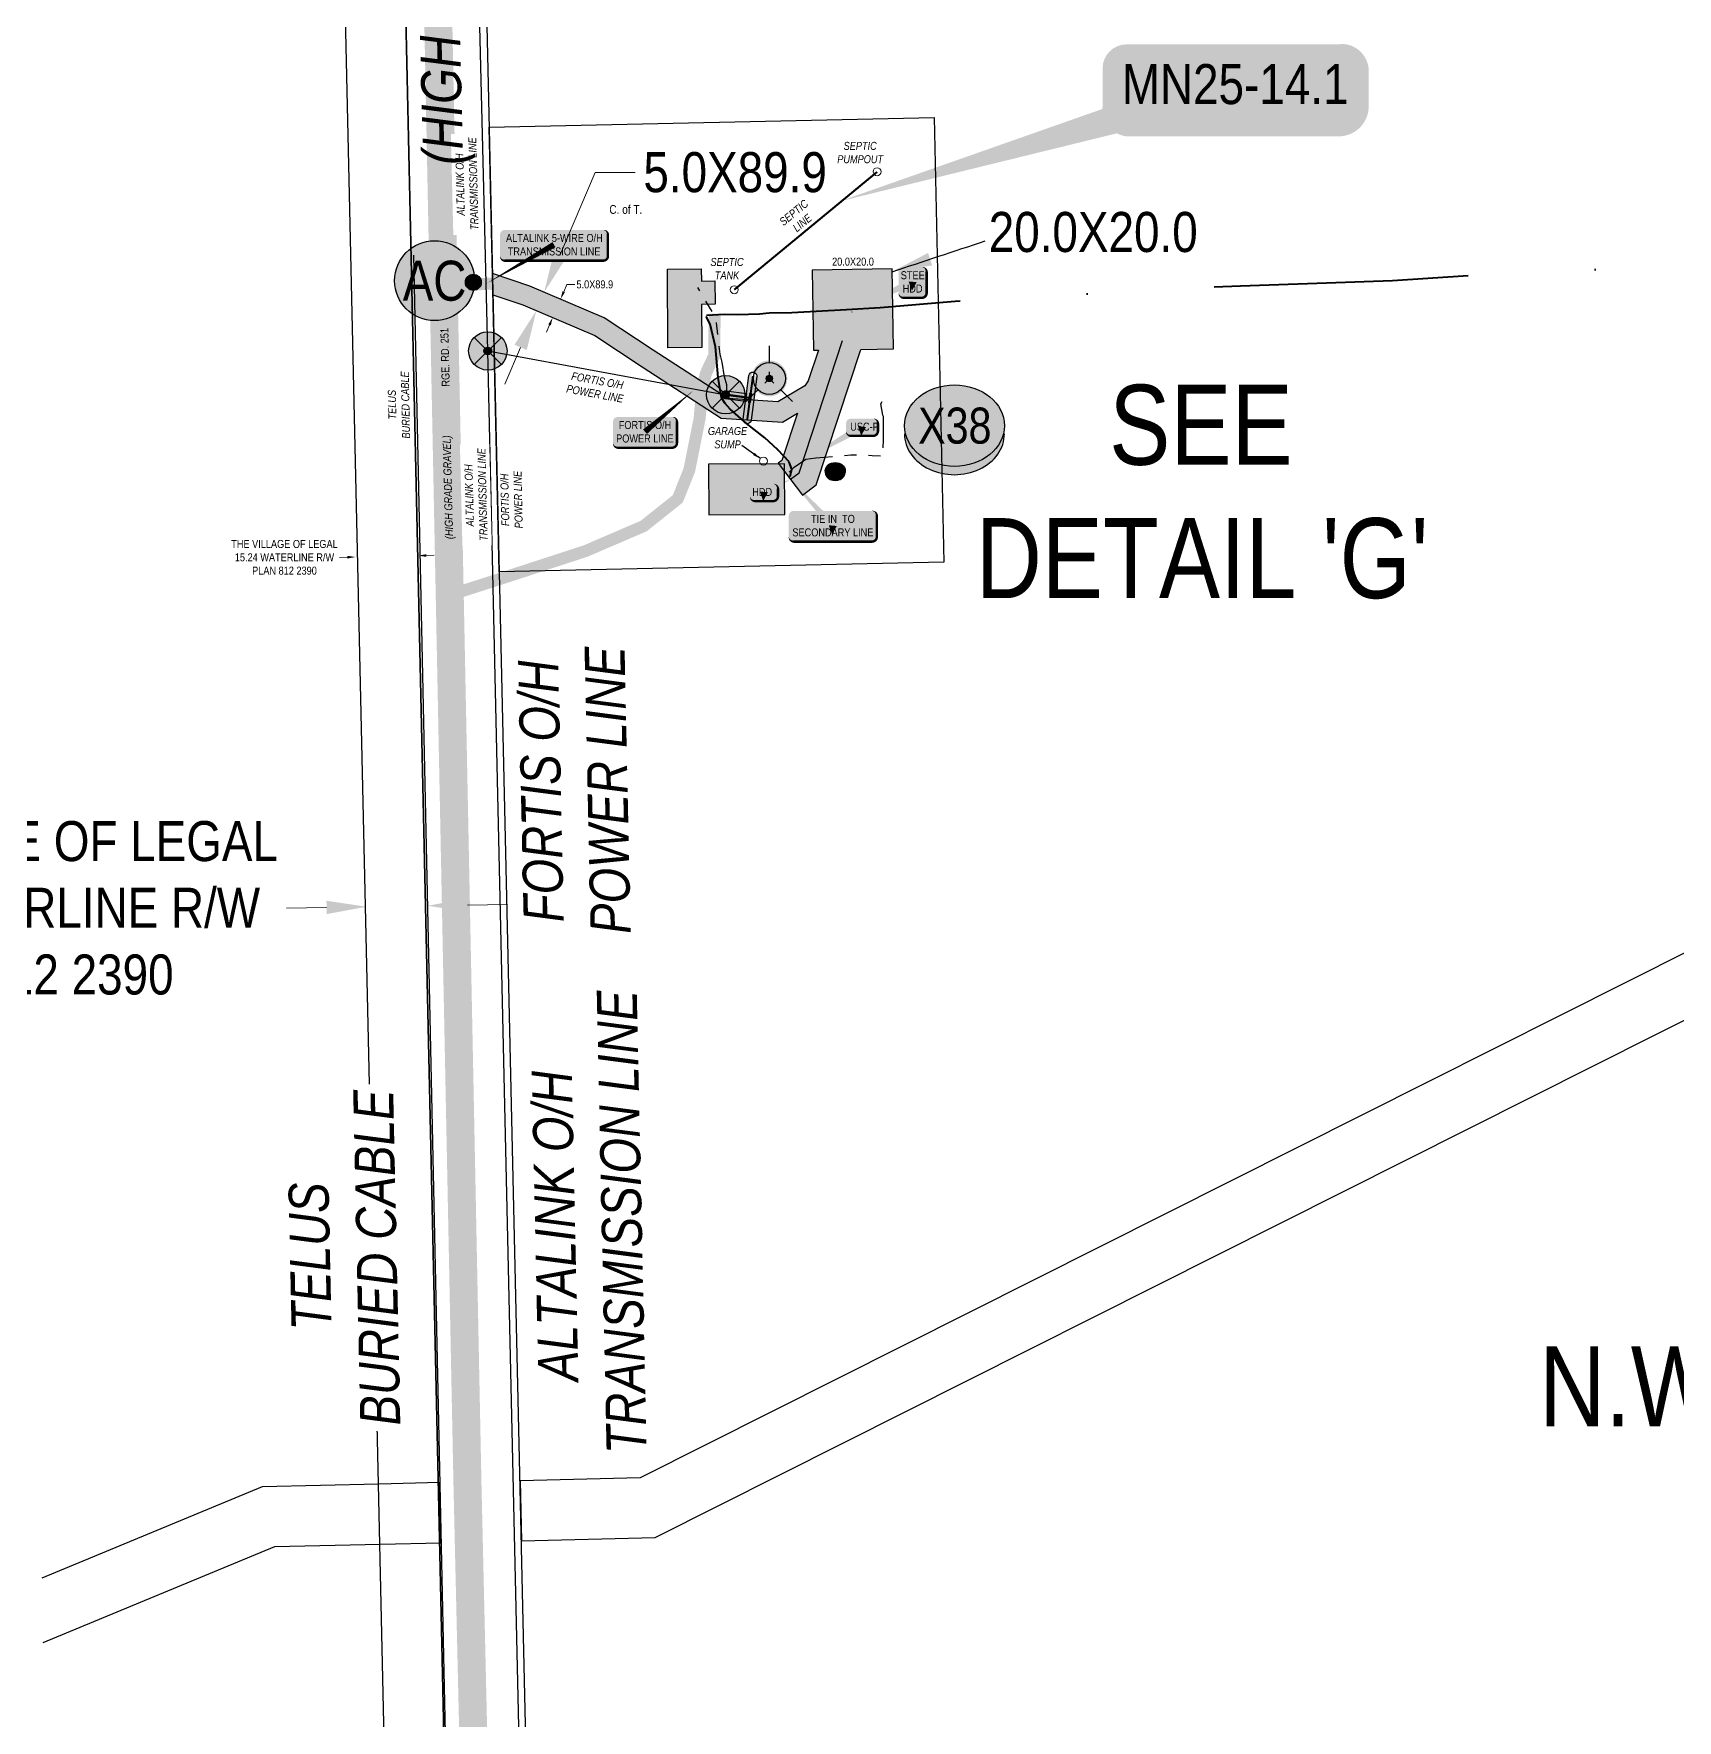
# Model space of a CAD drawing. Extents: x 88833 to 97610, y 5963373 to 5974710.
# Drawn here: x 92202.3 to 92613, y 5967604.3 to 5968025.9 of the extents above; entities that cross this region are included whole.
import ezdxf
from ezdxf.enums import TextEntityAlignment as Align

# ---------------------------------------------------------------- set-up
doc = ezdxf.new("R2010")
doc.units = 0
doc.header["$LTSCALE"] = 5
doc.header["$PDSIZE"] = 5
for name, pattern in [('COOP2', [10, 5, -1, 0, -1, 0, -1, 0, -1, 0, -1]), ('DASHDOT', [25.4, 12.7, -6.35, 0, -6.35]), ('POWERLINE5', [7.8, 2.4, -0.6, 0.6, -0.6, 0.6, -0.6, 2.4])]:
    doc.linetypes.add(name, pattern=pattern)
doc.layers.get('Defpoints').update_dxf_attribs({"color": 9})
for name, color, linetype, lineweight in [('AS-GENERAL', 48, 'Continuous', 18), ('AS-RECON EXISTING', 151, 'DASHDOT', 40), ('F-RW-T', 190, 'Continuous', 9), ('F-VCE-T', 190, 'Continuous', 9), ('P-APEX RECON-TWS-T', 104, 'Continuous', 9), ('P-APEX RECON-TWS-T-1000', 104, 'Continuous', 9), ('T-TEXT', 48, 'Continuous', 18), ('T-TEXT-1000', 48, 'Continuous', 18)]:
    doc.layers.add(name, color=color, linetype=linetype, lineweight=lineweight)
for name, color, linetype in [('AS-POWER', 104, 'foc-POWER'), ('AS-POWER-EXISTING', 72, 'POWERLINE5'), ('AS-POWER-EXISTING-PP', 72, 'Continuous'), ('AS-POWER-EXISTING-PP-1000', 72, 'Continuous'), ('AS-POWER-T', 104, 'Continuous'), ('AS-POWER-T-1000', 104, 'Continuous'), ('AS-RESIDENCE', 14, 'Continuous'), ('AS-ROADS', 254, 'Continuous'), ('AS-SYMBOL', 7, 'Continuous'), ('AS-SYMBOL-1000', 7, 'Continuous'), ('AS-TELEPHONE', 224, 'foc-TEL'), ('AS-TELEPHONE-T', 224, 'Continuous'), ('AS-TELEPHONE-T-1000', 224, 'Continuous'), ('C-SYMBOL', 7, 'Continuous'), ('CG-NOTES', 7, 'Continuous'), ('CG-NOTES-1000', 7, 'Continuous'), ('DETAIL-T', 7, 'Continuous'), ('F-RW', 190, 'Continuous'), ('L-ROAD-T-1000', 7, 'Continuous'), ('L-SEC', 7, 'Continuous'), ('L-TITLEDB', 4, 'Continuous'), ('L-TITLEDB-T-1000', 4, 'Continuous'), ('P-APEX RECON PAY ITEMS-1000', 240, 'Continuous'), ('P-APEX RECON-10m BUFFER', 51, 'COOP2'), ('P-APEX RECON-LINE LIST', 240, 'Continuous'), ('P-APEX RECON-URBAN', 30, 'COOP2'), ('P-APEX RECON-WORK AREA', 104, 'Continuous'), ('P-CROSSINGS', 250, 'Continuous'), ('P-CROSSINGS-1000', 250, 'Continuous'), ('T-WATER-T', 170, 'Continuous'), ('T-WATER-T-1000', 170, 'Continuous')]:
    doc.layers.add(name, color=color, linetype=linetype)
doc.layers.add('AS-STRUCTURE', color=7, linetype='Continuous', lineweight=30, true_color=0x595959)
doc.layers.add('AS-STRUCTURE-H', color=7, linetype='Continuous', true_color=0xa8a8a8)
doc.layers.add('P-APEX RECON-TO BE DRILLED-H', color=7, linetype='Continuous', true_color=0xffafe1)
doc.styles.add('1.8', font='ARIALN.TTF', dxfattribs={"height": 2})
doc.styles.add('100L', font='ARIALN.TTF', dxfattribs={"height": 10})
doc.styles.add('175L', font='ARIALN.TTF', dxfattribs={"height": 2})
doc.styles.add('80', font='ARIALN.TTF', dxfattribs={"height": 10})
doc.styles.add('80CG', font='ARIALN.TTF', dxfattribs={"height": 10})
doc.styles.add('80L', font='ARIALN.TTF', dxfattribs={"height": 10})
doc.styles.add('80LS', font='ARIALNI.TTF', dxfattribs={"height": 10})
doc.styles.add('Crossing', font='ARIALN.TTF', dxfattribs={"height": 10})
doc.styles.add('foc-LtypeFont', font='ARIALN.TTF', dxfattribs={"height": 7.35})
doc.linetypes.add('foc-POWER', pattern='A,6,-1,["P",foc-LtypeFont,S=0.2,R=0,X=-0.625,Y=-0.75],-1.24,4', length=12.24)
doc.linetypes.add('foc-TEL', pattern='A,2,-1,["T",foc-LtypeFont,S=0.2,R=0,X=-0.425,Y=-0.75],-1.24,8', length=12.24)
doc.linetypes.add('foc-TEL-NOLINE', pattern='A,0,-2,["T",foc-LtypeFont,S=0.2,R=0,X=-0.425,Y=-0.75],-10.24', length=12.24)
doc.dimstyles.new('Compass 1 000', dxfattribs={"dimtxt": 1.8, "dimasz": 2, "dimexe": 0.2, "dimexo": 0.0625, "dimgap": 0.5, "dimtad": 0, "dimtih": 1, "dimtoh": 1, "dimzin": 0, "dimdsep": 46, "dimtxsty": '1.8', "dimcen": 0.1, "dimse1": 1, "dimse2": 1, "dimclrd": 256, "dimclrt": 256, "dimaunit": 1, "dimadec": 4, "dimazin": 0, "dimtfac": 0.06, "dimtofl": 0, "dimtmove": 0, "dimatfit": 0, "dimfxl": 0.2, "dimtolj": 1, "dimtzin": 0, "dimlwd": -1, "dimarcsym": 0})
doc.dimstyles.new('Compass 5 000', dxfattribs={"dimscale": 5, "dimtxt": 9, "dimasz": 2, "dimexe": 0.2, "dimexo": 0.0625, "dimgap": 0.5, "dimtad": 0, "dimtih": 1, "dimtoh": 1, "dimzin": 0, "dimdsep": 46, "dimtxsty": '80CG', "dimcen": 0.1, "dimse1": 1, "dimse2": 1, "dimclrd": 256, "dimclrt": 256, "dimaunit": 1, "dimadec": 4, "dimazin": 0, "dimtfac": 0.06, "dimtofl": 0, "dimtmove": 0, "dimatfit": 1, "dimfxl": 0.2, "dimtolj": 1, "dimtzin": 0, "dimlwd": -1, "dimarcsym": 0})

# ---------------------------------------------------------------- blocks, each defined once
blk = doc.blocks.new('*D433')
at = {"layer": 'Defpoints', "color": 0, "transparency": 16777216}
for p in [(92285.41, 5967809.98), (92300.62, 5967810.23), (92285.44, 5967807.64)]:
    blk.add_point(p, dxfattribs=at)
at = {"layer": 'F-RW-T', "transparency": 16777216}
for p, q in [((92275.45, 5967807.47), (92265.45, 5967807.31)), ((92310.66, 5967808.05), (92320.66, 5967808.21))]:
    blk.add_line(p, q, dxfattribs=at)
for points in [[(92275.42, 5967809.14), (92275.47, 5967805.81), (92285.44, 5967807.64)], [(92310.63, 5967809.71), (92310.69, 5967806.38), (92300.66, 5967807.88)]]:
    blk.add_solid(points, dxfattribs=at)
at = {"layer": 'F-RW-T', "transparency": 16777216, "insert": (92196.77, 5967807.31), "char_height": 10, "attachment_point": 5, "style": '80CG'}
blk.add_mtext('\\A1;THE VILLAGE OF LEGAL\\P15.24 WATERLINE R/W\\PPLAN 812 2390', dxfattribs=at)
blk = doc.blocks.new('*U518')
at = {"true_color": 0xffffa8}
h = blk.add_hatch(color=51, dxfattribs=at)
edge = h.paths.add_edge_path()
edge.add_line((-26.5, -11.5), (26.5, -11.5))
edge.add_arc((26.5, -5.5), 6, 270, 360)
edge.add_line((32.5, -5.5), (32.5, 4))
edge.add_arc((26.5, 4), 6, 0, 90)
edge.add_line((26.5, 10), (-26.5, 10))
edge.add_arc((-26.5, 4), 6, 90, 180)
edge.add_line((-32.5, 4), (-32.5, -5.5))
edge.add_arc((-26.5, -5.5), 6, 180, 270)
at = {"color": 240, "flags": 128}
blk.add_lwpolyline([(-26.5, -11.5, 3, 3, 0), (26.5, -11.5, 3, 3, 0.414214), (32.5, -5.5, 3, 3, 0), (32.5, 4, 3, 0, 0.414214), (26.5, 10, 0, 0, 0), (-26.5, 10, 0, 0, 0.414214), (-32.5, 4, 0, 0, 0), (-32.5, -5.5, 0, 3, 0.414214)], format="xyseb", close=True, dxfattribs=at)
for points in [[(-98.14, -29.22, 0, 10, 0), (0, 0, 5, 5, 0)], [(21.05, -6.93, 0, 10, 0), (0, 0, 5, 5, 0)]]:
    blk.add_lwpolyline(points, format="xyseb", dxfattribs=at)
at = {"color": 4, "style": '80'}
blk.add_attdef('OTHER_001', (-14.7, -5), '', height=10, dxfattribs=at)
blk = doc.blocks.new('*U557')
h = blk.add_hatch(color=255)
h.dxf.hatch_style = 1
edge = h.paths.add_edge_path()
edge.add_arc((0, 0), 9.99, 0, 360)
at = {"color": 170}
blk.add_circle((0, 0), 9.99, dxfattribs=at)
at = {"color": 170, "style": '175L'}
blk.add_text('AC', height=10, dxfattribs=at).set_placement((0, 0), align=Align.MIDDLE_CENTER)
blk = doc.blocks.new('POWERPOLE')
h = blk.add_hatch(color=255)
edge = h.paths.add_edge_path()
edge.add_arc((0, 0), 0.96, 0, 360)
at = {"linetype": 'Continuous'}
for p, q in [((0.679, -0.679), (-0.679, 0.679)), ((-0.679, -0.679), (0.679, 0.679))]:
    blk.add_line(p, q, dxfattribs=at)
blk.add_circle((0, 0), 0.96, dxfattribs=at)
blk = doc.blocks.new('*U695')
at = {"true_color": 0xffffa8}
h = blk.add_hatch(color=51, dxfattribs=at)
edge = h.paths.add_edge_path()
edge.add_line((-11.5, -20), (11.5, -20))
edge.add_arc((11.5, -14), 6, 270, 360)
edge.add_line((17.5, -14), (17.5, 12.5))
edge.add_arc((11.5, 12.5), 6, 0, 90)
edge.add_line((11.5, 18.5), (-11.5, 18.5))
edge.add_arc((-11.5, 12.5), 6, 90, 180)
edge.add_line((-17.5, 12.5), (-17.5, -14))
edge.add_arc((-11.5, -14), 6, 180, 270)
at = {"color": 240, "flags": 128}
for points in [[(-74.7, -34.6, 0, 10, 0), (0, 0, 5, 5, 0)], [(-1, -11.4, 0, 10, 0), (0, 0, 5, 5, 0)]]:
    blk.add_lwpolyline(points, format="xyseb", dxfattribs=at)
blk.add_lwpolyline([(-11.5, -20, 3, 3, 0), (11.5, -20, 3, 3, 0.414214), (17.5, -14, 3, 3, 0), (17.5, 12.5, 3, 0, 0.414214), (11.5, 18.5, 0, 0, 0), (-11.5, 18.5, 0, 0, 0.414214), (-17.5, 12.5, 0, 0, 0), (-17.5, -14, 0, 3, 0.414214)], format="xyseb", close=True, dxfattribs=at)
at = {"color": 4, "style": '80'}
blk.add_attdef('OTHER_001', (-14.7, -5), '', height=10, dxfattribs=at)
blk = doc.blocks.new('*U696')
h = blk.add_hatch(color=255)
h.dxf.hatch_style = 1
edge = h.paths.add_edge_path()
edge.add_arc((-0.143, -1.091), 0.2, 172.50414, 352.50414, ccw=False)
edge.add_line((-0.342, -1.065), (-0.172, 0.224))
edge.add_line((-0.172, 0.224), (-0.055, 1.117))
edge.add_arc((0.143, 1.091), 0.2, -7.49586, 172.50414, ccw=False)
edge.add_line((0.342, 1.065), (0.055, -1.117))
h = blk.add_hatch(color=255)
h.dxf.hatch_style = 1
edge = h.paths.add_edge_path()
edge.add_arc((-1.217, 0.16), 0.2, 82.50414, 262.50414, ccw=False)
edge.add_line((-1.191, 0.358), (-0.172, 0.224))
edge.add_line((-0.172, 0.224), (-0.224, -0.172))
edge.add_line((-0.224, -0.172), (-1.243, -0.038))
at = {"color": 255}
blk.add_lwpolyline([(0.055, -1.117, -1), (-0.342, -1.065), (-0.172, 0.224), (-0.055, 1.117, -1), (0.342, 1.065)], format="xyb", close=True, dxfattribs=at)
at = {"color": 72, "const_width": 0.1, "flags": 128}
for points in [[(-0.143, -1.091), (0.143, 1.091)], [(-1.217, 0.16), (0, 0)]]:
    blk.add_lwpolyline(points, dxfattribs=at)
at = {"color": 255, "flags": 128}
blk.add_lwpolyline([(-1.243, -0.038, -1), (-1.191, 0.358), (-0.172, 0.224), (-0.224, -0.172)], format="xyb", close=True, dxfattribs=at)
blk = doc.blocks.new('*U697')
h = blk.add_hatch(color=255)
h.dxf.hatch_style = 1
edge = h.paths.add_edge_path()
edge.add_arc((-6.08, 0.8), 0.2, 82.5041, 262.5041, ccw=False)
edge.add_line((-6.06, 1), (-0.17, 0.22))
edge.add_line((-0.17, 0.22), (-0.22, -0.17))
edge.add_line((-0.22, -0.17), (-6.11, 0.6))
h = blk.add_hatch(color=255)
h.dxf.hatch_style = 1
edge = h.paths.add_edge_path()
edge.add_arc((-0.14, -1.09), 0.2, 172.5041, 352.5041, ccw=False)
edge.add_line((-0.34, -1.06), (-0.17, 0.22))
edge.add_line((-0.17, 0.22), (-0.05, 1.12))
edge.add_arc((0.14, 1.09), 0.2, -7.4959, 172.5041, ccw=False)
edge.add_line((0.34, 1.06), (0.05, -1.12))
at = {"color": 255, "flags": 128}
blk.add_lwpolyline([(-6.11, 0.6, -1), (-6.06, 1), (-0.17, 0.22), (-0.22, -0.17)], format="xyb", close=True, dxfattribs=at)
at = {"color": 72, "const_width": 0.1, "flags": 128}
for points in [[(-6.08, 0.8), (0, 0)], [(-0.14, -1.09), (0.14, 1.09)]]:
    blk.add_lwpolyline(points, dxfattribs=at)
at = {"color": 255}
blk.add_lwpolyline([(0.05, -1.12, -1), (-0.34, -1.06), (-0.17, 0.22), (-0.05, 1.12, -1), (0.34, 1.06)], format="xyb", close=True, dxfattribs=at)
blk = doc.blocks.new('*D698')
at = {"layer": 'Defpoints', "color": 0, "transparency": 16777216}
for p in [(92333.27, 5967959.79), (92333.92, 5967959.51), (92331.31, 5967955.19)]:
    blk.add_point(p, dxfattribs=at)
at = {"layer": 'P-APEX RECON-TWS-T-1000', "transparency": 16777216}
for p, q in [((92334.7, 5967961.35), (92335.49, 5967963.19)), ((92335.49, 5967963.19), (92337.49, 5967963.19)), ((92331.17, 5967953.08), (92330.39, 5967951.24))]:
    blk.add_line(p, q, dxfattribs=at)
for points in [[(92334.4, 5967961.48), (92335.01, 5967961.22), (92333.92, 5967959.51)], [(92330.87, 5967953.21), (92331.48, 5967952.95), (92331.96, 5967954.92)]]:
    blk.add_solid(points, dxfattribs=at)
at = {"layer": 'P-APEX RECON-TWS-T-1000', "transparency": 16777216, "insert": (92342.48, 5967963.19), "char_height": 2, "attachment_point": 5, "style": '1.8'}
blk.add_mtext('\\A1;5.0X89.9', dxfattribs=at)
blk = doc.blocks.new('*U699')
at = {"true_color": 0xffffa8}
h = blk.add_hatch(color=51, dxfattribs=at)
edge = h.paths.add_edge_path()
edge.add_line((-49, -20), (49, -20))
edge.add_arc((49, -14), 6, 270, 360)
edge.add_line((55, -14), (55, 12.5))
edge.add_arc((49, 12.5), 6, 0, 90)
edge.add_line((49, 18.5), (-49, 18.5))
edge.add_arc((-49, 12.5), 6, 90, 180)
edge.add_line((-55, 12.5), (-55, -14))
edge.add_arc((-49, -14), 6, 180, 270)
at = {"color": 240, "flags": 128}
for points in [[(-53.1, 57.9, 0, 10, 0), (0, 0, 5, 5, 0)], [(-1, -11.4, 0, 10, 0), (0, 0, 5, 5, 0)]]:
    blk.add_lwpolyline(points, format="xyseb", dxfattribs=at)
blk.add_lwpolyline([(-49, -20, 3, 3, 0), (49, -20, 3, 3, 0.414214), (55, -14, 3, 3, 0), (55, 12.5, 3, 0, 0.414214), (49, 18.5, 0, 0, 0), (-49, 18.5, 0, 0, 0.414214), (-55, 12.5, 0, 0, 0), (-55, -14, 0, 3, 0.414214)], format="xyseb", close=True, dxfattribs=at)
at = {"color": 4, "style": '80'}
blk.add_attdef('OTHER_001', (-14.7, -5), '', height=10, dxfattribs=at)
blk = doc.blocks.new('*U700')
at = {"true_color": 0xffffa8}
h = blk.add_hatch(color=51, dxfattribs=at)
edge = h.paths.add_edge_path()
edge.add_line((-14, -11.5), (14, -11.5))
edge.add_arc((14, -5.5), 6, 270, 360)
edge.add_line((20, -5.5), (20, 4))
edge.add_arc((14, 4), 6, 0, 90)
edge.add_line((14, 10), (-14, 10))
edge.add_arc((-14, 4), 6, 90, 180)
edge.add_line((-20, 4), (-20, -5.5))
edge.add_arc((-14, -5.5), 6, 180, 270)
at = {"color": 240, "flags": 128}
for points in [[(-74.1, -43.4, 0, 10, 0), (0, 0, 5, 5, 0)], [(-1, -11.4, 0, 10, 0), (0, 0, 5, 5, 0)]]:
    blk.add_lwpolyline(points, format="xyseb", dxfattribs=at)
blk.add_lwpolyline([(-14, -11.5, 3, 3, 0), (14, -11.5, 3, 3, 0.414214), (20, -5.5, 3, 3, 0), (20, 4, 3, 0, 0.414214), (14, 10, 0, 0, 0), (-14, 10, 0, 0, 0.414214), (-20, 4, 0, 0, 0), (-20, -5.5, 0, 3, 0.414214)], format="xyseb", close=True, dxfattribs=at)
at = {"color": 4, "style": '80'}
blk.add_attdef('OTHER_001', (-14.7, -5), '', height=10, dxfattribs=at)
blk = doc.blocks.new('*D701')
at = {"layer": 'Defpoints', "color": 0, "transparency": 16777216}
for p in [(92282.66, 5967895.06), (92282.71, 5967892.47), (92298.43, 5967892.8)]:
    blk.add_point(p, dxfattribs=at)
at = {"layer": 'F-VCE-T', "transparency": 16777216}
for p, q in [((92280.66, 5967895.02), (92278.66, 5967894.97)), ((92300.37, 5967895.44), (92302.37, 5967895.48))]:
    blk.add_line(p, q, dxfattribs=at)
for points in [[(92280.65, 5967895.35), (92280.67, 5967894.68), (92282.66, 5967895.06)], [(92300.37, 5967895.77), (92300.38, 5967895.1), (92298.37, 5967895.39)]]:
    blk.add_solid(points, dxfattribs=at)
at = {"layer": 'F-VCE-T', "transparency": 16777216, "insert": (92264.92, 5967894.97), "char_height": 2, "attachment_point": 5, "style": '1.8'}
blk.add_mtext('\\A1;THE VILLAGE OF LEGAL\\P15.24 WATERLINE R/W\\PPLAN 812 2390', dxfattribs=at)
blk = doc.blocks.new('xing2')
h = blk.add_hatch(color=50)
h.dxf.hatch_style = 1
edge = h.paths.add_edge_path()
edge.add_ellipse((0, 0), major_axis=(-12.5, 0), ratio=0.816297, start_angle=0, end_angle=360)
h = blk.add_hatch(color=250)
h.dxf.hatch_style = 1
edge = h.paths.add_edge_path()
edge.add_ellipse((0, -2.05), major_axis=(-12.5, 0), ratio=0.816297, start_angle=0, end_angle=180)
edge.add_line((12.5, -2.05), (12.5, 0))
edge.add_ellipse((0, 0), major_axis=(-12.5, 0), ratio=0.816297, start_angle=0, end_angle=180, ccw=False)
edge.add_line((-12.5, 0), (-12.5, -2.05))
at = {"color": 250}
blk.add_ellipse((0, 0), major_axis=(-12.5, 0), ratio=0.816297, dxfattribs=at)
blk.add_ellipse((0, -2.05), major_axis=(-12.5, 0), ratio=0.816297, start_param=0, end_param=3.141593, dxfattribs=at)
at = {"color": 250, "style": 'Crossing'}
blk.add_attdef('CROSSING', text='', height=9, dxfattribs=at).set_placement((0.09, 0.02), align=Align.MIDDLE_CENTER)
at = {"color": 250, "style": 'Crossing', "flags": 1}
for tag, p in [('OWNER', (0.09, -12.49)), ('DESCRIPTION', (0.09, -25.77)), ('LOCATION', (0.09, -39.3)), ('DWG_REF', (0.09, -52.84))]:
    blk.add_attdef(tag, text='', height=9, dxfattribs=at).set_placement(p, align=Align.MIDDLE_CENTER)
blk = doc.blocks.new('*D1137')
at = {"layer": 'Defpoints', "color": 0, "transparency": 16777216}
for p in [(92329.83, 5967961.26), (92331.28, 5967960.64), (92329.32, 5967956.04)]:
    blk.add_point(p, dxfattribs=at)
at = {"layer": 'P-APEX RECON-TWS-T', "transparency": 16777216}
for p, q in [((92333.76, 5967970.45), (92342.6, 5967991.18)), ((92342.6, 5967991.18), (92352.6, 5967991.18)), ((92323.95, 5967947.46), (92320.02, 5967938.27))]:
    blk.add_line(p, q, dxfattribs=at)
for points in [[(92332.23, 5967971.11), (92335.29, 5967969.8), (92329.83, 5967961.26)], [(92322.41, 5967948.12), (92325.48, 5967946.81), (92327.87, 5967956.66)]]:
    blk.add_solid(points, dxfattribs=at)
at = {"layer": 'P-APEX RECON-TWS-T', "transparency": 16777216, "insert": (92377.55, 5967991.18), "char_height": 10, "attachment_point": 5, "style": '80CG'}
blk.add_mtext('\\A1;5.0X89.9', dxfattribs=at)
blk = doc.blocks.new('*U1173')
h = blk.add_hatch(color=255)
edge = h.paths.add_edge_path()
edge.add_line((-61.5, -20), (61.5, -20))
edge.add_arc((61.5, -14), 6, 270, 360)
edge.add_line((67.5, -14), (67.5, 12.5))
edge.add_arc((61.5, 12.5), 6, 0, 90)
edge.add_line((61.5, 18.5), (-61.5, 18.5))
edge.add_arc((-61.5, 12.5), 6, 90, 180)
edge.add_line((-67.5, 12.5), (-67.5, -14))
edge.add_arc((-61.5, -14), 6, 180, 270)
at = {"color": 104, "flags": 128}
blk.add_lwpolyline([(-84.3, -48.3, 0, 7.5, 0), (0, 0, 0, 0, 0)], format="xyseb", dxfattribs=at)
blk.add_lwpolyline([(-61.5, -20, 3, 3, 0), (61.5, -20, 3, 3, 0.414214), (67.5, -14, 3, 3, 0), (67.5, 12.5, 3, 0, 0.414214), (61.5, 18.5, 0, 0, 0), (-61.5, 18.5, 0, 0, 0.414214), (-67.5, 12.5, 0, 0, 0), (-67.5, -14, 0, 3, 0.414214)], format="xyseb", close=True, dxfattribs=at)
at = {"color": 104, "style": '80'}
blk.add_attdef('ENTER_TEXT_001', (-26.8, -4.9), '', height=10, dxfattribs=at)
blk = doc.blocks.new('WAT')
h = blk.add_hatch(color=255)
h.dxf.hatch_style = 1
edge = h.paths.add_edge_path()
edge.add_arc((0, 0), 0.9, 0, 360)
at = {"color": 170}
for p, q in [((0, 0.816), (0, 1.633)), ((-0.577, -0.577), (-1.155, -1.155)), ((0.577, -0.577), (1.155, -1.155))]:
    blk.add_line(p, q, dxfattribs=at)
blk.add_circle((0, 0), 0.8, dxfattribs=at)
blk = doc.blocks.new('*U1174')
h = blk.add_hatch(color=255)
edge = h.paths.add_edge_path()
edge.add_line((-34, -20), (34, -20))
edge.add_arc((34, -14), 6, 270, 360)
edge.add_line((40, -14), (40, 12.5))
edge.add_arc((34, 12.5), 6, 0, 90)
edge.add_line((34, 18.5), (-34, 18.5))
edge.add_arc((-34, 12.5), 6, 90, 180)
edge.add_line((-40, 12.5), (-40, -14))
edge.add_arc((-34, -14), 6, 180, 270)
at = {"color": 104, "flags": 128}
blk.add_lwpolyline([(60.8, 51.8, 0, 7.5, 0), (0, 0, 0, 0, 0)], format="xyseb", dxfattribs=at)
blk.add_lwpolyline([(-34, -20, 3, 3, 0), (34, -20, 3, 3, 0.414214), (40, -14, 3, 3, 0), (40, 12.5, 3, 0, 0.414214), (34, 18.5, 0, 0, 0), (-34, 18.5, 0, 0, 0.414214), (-40, 12.5, 0, 0, 0), (-40, -14, 0, 3, 0.414214)], format="xyseb", close=True, dxfattribs=at)
at = {"color": 104, "style": '80'}
blk.add_attdef('ENTER_TEXT_001', (-26.8, -4.9), '', height=10, dxfattribs=at)
blk = doc.blocks.new('*U1175')
at = {"true_color": 0xffffa8}
h = blk.add_hatch(color=51, dxfattribs=at)
edge = h.paths.add_edge_path()
edge.add_line((-11.5, -11.5), (11.5, -11.5))
edge.add_arc((11.5, -5.5), 6, 270, 360)
edge.add_line((17.5, -5.5), (17.5, 4))
edge.add_arc((11.5, 4), 6, 0, 90)
edge.add_line((11.5, 10), (-11.5, 10))
edge.add_arc((-11.5, 4), 6, 90, 180)
edge.add_line((-17.5, 4), (-17.5, -5.5))
edge.add_arc((-11.5, -5.5), 6, 180, 270)
at = {"color": 240, "flags": 128}
blk.add_lwpolyline([(-11.5, -11.5, 3, 3, 0), (11.5, -11.5, 3, 3, 0.414214), (17.5, -5.5, 3, 3, 0), (17.5, 4, 3, 0, 0.414214), (11.5, 10, 0, 0, 0), (-11.5, 10, 0, 0, 0.414214), (-17.5, 4, 0, 0, 0), (-17.5, -5.5, 0, 3, 0.414214)], format="xyseb", close=True, dxfattribs=at)
for points in [[(-1, -11.4, 0, 10, 0), (0, 0, 5, 5, 0)], [(32.9, 15.7, 0, 10, 0), (0, 0, 5, 5, 0)]]:
    blk.add_lwpolyline(points, format="xyseb", dxfattribs=at)
at = {"color": 4, "style": '80'}
blk.add_attdef('OTHER_001', (-14.7, -5), '', height=10, dxfattribs=at)

msp = doc.modelspace()

# ---------------------------------------------------------------- hatches: boundary and pattern name
at = {"layer": 'AS-STRUCTURE-H'}
h = msp.add_hatch(color=256, dxfattribs=at)
h.dxf.hatch_style = 1
h.paths.add_polyline_path([(92369.105, 5967964.032), (92372.494, 5967964.051), (92372.526, 5967958.229), (92369.137, 5967958.211), (92369.196, 5967947.403), (92360.736, 5967947.357), (92360.628, 5967967.022), (92369.088, 5967967.069)])
h = msp.add_hatch(color=256, dxfattribs=at)
h.dxf.hatch_style = 1
h.paths.add_polyline_path([(92370.913, 5967918.251), (92370.982, 5967905.574), (92389.972, 5967905.678), (92389.902, 5967918.355)])
at = {"layer": 'P-APEX RECON-10m BUFFER', "transparency": 33554687}
h = msp.add_hatch(color=256, dxfattribs=at)
h.dxf.hatch_style = 1
h.paths.add_polyline_path([(92395.831, 5967939.088), (92394.978, 5967937.876), (92388.189, 5967933.844), (92375.687, 5967934.676), (92357.085, 5967946.77), (92344.838, 5967954.854), (92326.227, 5967962.796), (92316.89, 5967965.895), (92317.009, 5967960.591), (92324.456, 5967958.12), (92342.462, 5967950.436), (92354.347, 5967942.591), (92374.056, 5967929.778), (92389.405, 5967928.756), (92393.157, 5967930.984), (92389.257, 5967919.166), (92388.339, 5967918.474), (92394.354, 5967910.495), (92397.767, 5967913.068), (92408.951, 5967946.959), (92417.139, 5967947.1), (92416.795, 5967967.081), (92396.814, 5967966.737), (92397.158, 5967946.755), (92398.368, 5967946.776)])
h = msp.add_hatch(color=256, dxfattribs=at)
h.dxf.hatch_style = 1
h.paths.add_polyline_path([(92395.831, 5967939.088), (92394.978, 5967937.876), (92388.189, 5967933.844), (92375.687, 5967934.676), (92357.085, 5967946.77), (92344.838, 5967954.854), (92326.227, 5967962.796), (92316.89, 5967965.895), (92317.009, 5967960.591), (92324.456, 5967958.12), (92342.462, 5967950.436), (92354.347, 5967942.591), (92374.056, 5967929.778), (92389.405, 5967928.756), (92393.157, 5967930.984), (92389.257, 5967919.166), (92388.339, 5967918.474), (92394.354, 5967910.495), (92397.767, 5967913.068), (92408.951, 5967946.959), (92417.139, 5967947.1), (92416.795, 5967967.081), (92396.814, 5967966.737), (92397.158, 5967946.755), (92398.368, 5967946.776)])
at = {"layer": 'P-APEX RECON-TO BE DRILLED-H', "transparency": 33554687}
h = msp.add_hatch(color=256, dxfattribs=at)
h.dxf.hatch_style = 1
h.paths.add_polyline_path([(92411.721, 5967955.353), (92402.232, 5967958.484), (92389.257, 5967919.166), (92388.339, 5967918.474), (92394.354, 5967910.495), (92397.767, 5967913.068)])

# ---------------------------------------------------------------- linework, layer by layer
at = {"layer": 'AS-GENERAL', "const_width": 0.5, "flags": 128}
msp.add_lwpolyline([(92413.028, 5967991.309), (92377.336, 5967961.874)], dxfattribs=at)
at = {"layer": 'AS-GENERAL'}
for centre in [(92413.02, 5967991.37, 702.315), (92377.34, 5967961.87, 702.26), (92384.63, 5967919.05, 702.011)]:
    msp.add_circle(centre, 0.999, dxfattribs=at)
at = {"layer": 'AS-POWER', "flags": 128}
for points in [[(92356.427, 5966687.888), (92344.727, 5966692.519), (92335.948, 5967048.117), (92315.742, 5967946.57), (92307.174, 5968295.015), (92297.84, 5968856.25)], [(92315.742, 5967946.57), (92375.21, 5967935.62)]]:
    msp.add_lwpolyline(points, dxfattribs=at)
at = {"layer": 'AS-POWER-EXISTING', "flags": 128}
for points in [[(92375.465, 5967935.932), (92375.46, 5967935.926), (92375.435, 5967938.073), (92374.888, 5967940.065), (92374.34, 5967943.742), (92373.802, 5967945.754), (92373.472, 5967948.429), (92372.921, 5967953.608), (92372.41, 5967955.348), (92368.245, 5967962.418)], [(92391.092, 5967916.261), (92392.269, 5967917.507), (92395.211, 5967919.484), (92397.72, 5967919.841), (92406.495, 5967920.592), (92411.825, 5967920.47), (92414.757, 5967920.268), (92414.548, 5967921.818), (92414.641, 5967924.321), (92414.606, 5967930.185), (92414.468, 5967930.551), (92413.934, 5967933.331), (92414.324, 5967933.931)]]:
    msp.add_lwpolyline(points, dxfattribs=at)
at = {"layer": 'AS-RECON EXISTING', "flags": 128}
msp.add_lwpolyline([(92370.427, 5967955.499), (92374.905, 5967955.722), (92378.127, 5967955.694), (92383.67, 5967955.854), (92386.091, 5967956.073), (92391.737, 5967956.15), (92405.373, 5967956.959), (92413.824, 5967957.429), (92432.544, 5967959.022), (92447.78, 5967959.699), (92461.674, 5967960.575), (92475.53, 5967961.5), (92489.716, 5967962.28), (92503.873, 5967962.844), (92525.385, 5967963.61), (92541.801, 5967964.196), (92565.718, 5967965.705), (92588.074, 5967966.723), (92609.521, 5967967.612), (92636.948, 5967968.409), (92659.271, 5967969.138), (92673.415, 5967969.922), (92700.938, 5967971.345), (92721.3, 5967972.005), (92741.952, 5967973.11), (92763.671, 5967973.889), (92784.847, 5967974.751), (92817.7, 5967976.243), (92846.805, 5967977.378), (92864.82, 5967978.138), (92889.032, 5967979.188), (92911.596, 5967980.408), (92936.614, 5967981.149), (92954.11, 5967981.81), (92971.158, 5967982.476), (92983.059, 5967982.925), (92999.838, 5967983.271), (93015.765, 5967983.59), (93034.418, 5967984.447), (93046.494, 5967985.058), (93058.179, 5967985.6), (93068.839, 5967986.207), (93082.481, 5967986.893), (93094.794, 5967987.473), (93102.116, 5967988.087), (93110.146, 5967989.21), (93112.574, 5967989.271)], dxfattribs=at)
at = {"layer": 'AS-RECON EXISTING', "color": 240, "flags": 128}
msp.add_lwpolyline([(92391.28, 5967915.194), (92391.279, 5967915.195), (92391.705, 5967917.025), (92391.086, 5967918.737), (92391.029, 5967918.837), (92388.311, 5967921.806), (92388.212, 5967921.965), (92388.135, 5967921.904), (92384.956, 5967924.806), (92380.408, 5967928.438), (92376.29, 5967932.049), (92375.025, 5967933.469), (92374.184, 5967934.849), (92373.35, 5967939.943), (92372.669, 5967947.554), (92371.288, 5967953.24), (92370.324, 5967955.155)], dxfattribs=at)
at = {"layer": 'AS-RESIDENCE'}
msp.add_lwpolyline([(92369.105, 5967964.032), (92372.494, 5967964.051), (92372.526, 5967958.229), (92369.137, 5967958.211), (92369.196, 5967947.403), (92360.736, 5967947.357), (92360.628, 5967967.022), (92369.088, 5967967.069)], close=True, dxfattribs=at)
at = {"layer": 'AS-ROADS', "flags": 128}
for points, const_width in [([(92357.142, 5965756.439), (92333.488, 5966675.647), (92310.644, 5967663.78), (92293.117, 5968542.773), (92269.466, 5969994.037)], 7), ([(92307.71, 5967886.018), (92320.188, 5967890.031), (92340.207, 5967896.561), (92354.692, 5967902.796), (92363.226, 5967909.604), (92366.105, 5967916.803), (92368.686, 5967929.703), (92369.26, 5967936.583), (92370.192, 5967940.74), (92371.053, 5967942.747), (92372.347, 5967945.431), (92372.419, 5967955.894)], 2.998)]:
    msp.add_lwpolyline(points, dxfattribs=dict(at, const_width=const_width))
at = {"layer": 'AS-ROADS', "const_width": 2.998}
msp.add_lwpolyline([(92403.19, 5967945.205), (92396.713, 5967936.001), (92388.797, 5967931.3), (92374.871, 5967932.227), (92355.716, 5967944.681), (92343.65, 5967952.645), (92325.341, 5967960.458), (92316.477, 5967963.4), (92304.684, 5967962.689)], dxfattribs=at)
at = {"layer": 'AS-STRUCTURE'}
msp.add_lwpolyline([(92370.913, 5967918.251), (92370.982, 5967905.574), (92389.972, 5967905.678), (92389.902, 5967918.355)], close=True, dxfattribs=at)
at = {"layer": 'F-RW', "linetype": 'Continuous', "flags": 128}
for points in [[(92274.167, 5968293.167), (92288.37, 5967663.327), (92288.708, 5967648.328), (92292.272, 5967487.84), (92301.08, 5967089.455), (92316.304, 5967089.792), (92307.219, 5967487.77), (92289.394, 5968293.563)], [(92303.776, 5967663.69), (92288.522, 5967663.331), (92259.36, 5967662.644), (92204.283, 5967639.807)], [(92204.628, 5967623.708), (92262.516, 5967647.711), (92288.859, 5967648.332), (92304.096, 5967648.691), (92303.776, 5967663.69)]]:
    msp.add_lwpolyline(points, dxfattribs=at)
msp.add_lwpolyline([(92324.148, 5967649.163), (92357.524, 5967649.95), (93123.439, 5968035.053), (93471.196, 5968209.906), (93464.455, 5968223.309), (93123.088, 5968051.669), (92780.663, 5967879.413), (92353.8, 5967664.868), (92323.823, 5967664.162)], close=True, dxfattribs=at)
at = {"layer": 'L-SEC', "flags": 128}
for points in [[(92309.495, 5968293.873), (92327.649, 5967488.669)], [(92289.396, 5968293.42), (92307.219, 5967487.77)]]:
    msp.add_lwpolyline(points, dxfattribs=at)
at = {"layer": 'L-TITLEDB', "flags": 128}
msp.add_lwpolyline([(92316.065, 5968002.484), (92427.302, 5968004.901), (92429.699, 5967893.783), (92318.57, 5967891.37)], close=True, dxfattribs=at)
at = {"layer": 'P-APEX RECON-URBAN', "ltscale": 1.5, "flags": 128}
msp.add_lwpolyline([(92391.346, 5967914.484), (92393.512, 5967916.117), (92406.976, 5967956.918)], dxfattribs=at)
at = {"layer": 'P-APEX RECON-WORK AREA', "flags": 128}
msp.add_lwpolyline([(92395.831, 5967939.088), (92394.978, 5967937.876), (92388.189, 5967933.844), (92375.687, 5967934.676), (92357.085, 5967946.77), (92344.838, 5967954.854), (92326.227, 5967962.796), (92316.89, 5967965.895), (92317.009, 5967960.591), (92324.456, 5967958.12), (92342.462, 5967950.436), (92354.347, 5967942.591), (92374.056, 5967929.778), (92389.405, 5967928.756), (92393.157, 5967930.984), (92389.257, 5967919.166), (92388.339, 5967918.474), (92394.354, 5967910.495), (92397.767, 5967913.068), (92408.951, 5967946.959), (92417.139, 5967947.1), (92416.795, 5967967.081), (92396.814, 5967966.737), (92397.158, 5967946.755), (92398.368, 5967946.776), (92395.831, 5967939.088)], close=True, dxfattribs=at)

# ---------------------------------------------------------------- block references
at = {"layer": 'AS-POWER-EXISTING-PP', "xscale": 4.996022535000007, "yscale": 4.996022535000007, "zscale": 4.996022535000007}
for p in [(92315.742, 5967946.57), (92375.21, 5967935.62)]:
    msp.add_blockref('POWERPOLE', p, dxfattribs=at)
at = {"layer": 'AS-POWER-EXISTING-PP-1000', "xscale": 0.9992045070000001, "yscale": 0.9992045070000001, "zscale": 0.9992045070000001}
for p in [(92315.742, 5967946.57), (92375.21, 5967935.62)]:
    msp.add_blockref('POWERPOLE', p, dxfattribs=at)
at = {"layer": 'AS-SYMBOL', "xscale": 4.996022535000007, "yscale": 4.996022535000007, "zscale": 4.996022535000007}
msp.add_blockref('*U696', (92381.29, 5967934.82), dxfattribs=at)
at = {"layer": 'AS-SYMBOL-1000', "xscale": 0.9992045070000001, "yscale": 0.9992045070000001, "zscale": 0.9992045070000001}
msp.add_blockref('*U697', (92381.29, 5967934.82), dxfattribs=at)
at = {"layer": 'CG-NOTES-1000', "color": 3, "xscale": 0.1998409014, "yscale": 0.1998409014, "zscale": 0.1998409014}
msp.add_blockref('*U557', (92312.122, 5967963.72), dxfattribs=at)
at = {"layer": 'P-APEX RECON PAY ITEMS-1000'}
ref = msp.add_blockref('*U695', (92421.922, 5967963.845), dxfattribs=dict(at, xscale=0.2, yscale=0.2, zscale=0.2))
ref.add_attrib('OTHER_001', 'STEE', (92418.94, 5967964.494), dxfattribs={"layer": '0', "color": 4, "height": 2, "style": '80'})
ref.add_attrib('OTHER_002', 'HDD', (92419.416, 5967961.161), dxfattribs={"layer": '0', "color": 4, "height": 2, "style": '80'})
at = {"layer": 'P-APEX RECON PAY ITEMS-1000', "xscale": 0.2, "yscale": 0.2, "zscale": 0.2}
for name, p, values in [('*U700', (92409.253, 5967927.644), {'OTHER_001': 'USC-P'}), ('*U1175', (92384.769, 5967911.338), {'OTHER_001': 'HDD'})]:
    msp.add_blockref(name, p, dxfattribs=at).add_auto_attribs(values)
at = {"layer": 'P-APEX RECON PAY ITEMS-1000'}
ref = msp.add_blockref('*U699', (92401.97, 5967902.9), dxfattribs=dict(at, xscale=0.2, yscale=0.2, zscale=0.2))
ref.add_attrib('OTHER_001', 'TIE IN  TO', (92396.516, 5967903.584), dxfattribs={"layer": '0', "color": 4, "height": 2, "style": '80'})
ref.add_attrib('OTHER_002', 'SECONDARY LINE', (92391.86, 5967900.215), dxfattribs={"layer": '0', "color": 4, "height": 2, "style": '80'})
at = {"layer": 'P-APEX RECON-LINE LIST'}
ref = msp.add_blockref('*U518', (92501.884, 5968013.195), dxfattribs=at)
ref.add_attrib('OTHER_001', 'MN25-14.1', (92474.186, 5968008.26), dxfattribs={"layer": '0', "color": 4, "height": 10, "style": '80'})
at = {"layer": 'P-CROSSINGS', "xscale": 0.9992045070000001, "yscale": 0.9992045070000001, "zscale": 0.9992045070000001}
msp.add_blockref('xing2', (92432.361, 5967927.883), dxfattribs=at).add_auto_attribs({'CROSSING': 'X38'})
at = {"layer": 'P-CROSSINGS-1000', "xscale": 0.1998409014, "yscale": 0.1998409014, "zscale": 0.1998409014}
msp.add_blockref('xing2', (92402.569, 5967916.637), dxfattribs=at).add_auto_attribs({'CROSSING': 'X38'})
at = {"layer": 'T-WATER-T', "xscale": 4.996022535000006, "yscale": 4.996022535000006, "zscale": 4.996022535000006}
msp.add_blockref('WAT', (92386.1, 5967939.69), dxfattribs=at)
at = {"layer": 'T-WATER-T-1000', "xscale": 0.9992045070000001, "yscale": 0.9992045070000001, "zscale": 0.9992045070000001}
msp.add_blockref('WAT', (92386.1, 5967939.69), dxfattribs=at)

# ---------------------------------------------------------------- texts
at = {"layer": 'C-SYMBOL', "color": 3, "style": '175L'}
msp.add_text('N.W.1/4 SEC. 25-56-25-W.4M.', height=20, dxfattribs=at).set_placement((92735.724, 5967671.756), align=Align.BOTTOM_CENTER)
at = {"layer": 'DETAIL-T', "color": 3, "insert": (92436.66, 5967938.114), "char_height": 20, "attachment_point": 1, "style": '175L'}
msp.add_mtext_dynamic_manual_height_columns("\\pi34.388;SEE\\P\\pi1.0042;DETAIL 'G'", width=112.3494, gutter_width=55, heights=[0], dxfattribs=at)
at = {"layer": 'L-ROAD-T-1000', "insert": (92304.05, 5967944.949), "char_height": 2, "width": 14.83755, "attachment_point": 2, "rotation": 91.40944, "style": '80L'}
msp.add_mtext('RGE. RD. 251', dxfattribs=at)
at = {"layer": 'L-TITLEDB-T-1000', "insert": (92346.038, 5967983.032), "char_height": 2.19825, "attachment_point": 1, "style": '100L'}
msp.add_mtext_dynamic_manual_height_columns('\\pi0.074181;C. of T.', width=8.07016, gutter_width=55, heights=[0], dxfattribs=at)
at = {"layer": 'P-APEX RECON-TWS-T', "insert": (92440.931, 5967981.302), "char_height": 10, "attachment_point": 1, "style": '175L'}
msp.add_mtext_dynamic_manual_height_columns('20.0X20.0', width=49.86126, gutter_width=100, heights=[0], dxfattribs=at)
at = {"layer": 'P-APEX RECON-TWS-T-1000', "insert": (92401.783, 5967969.888), "char_height": 2, "attachment_point": 1, "style": '175L'}
msp.add_mtext_dynamic_manual_height_columns('20.0X20.0', width=10.36249, gutter_width=100, heights=[0], dxfattribs=at)
at = {"layer": 'T-TEXT-1000', "char_height": 2, "width": 8.31332, "attachment_point": 2, "style": '80LS'}
for s, insert in [('SEPTIC\\PPUMPOUT', (92408.798, 5967998.824)), ('SEPTIC\\PTANK', (92375.522, 5967969.809)), ('GARAGE\\PSUMP', (92375.653, 5967927.545))]:
    msp.add_mtext(s, dxfattribs=dict(at, insert=insert))
at = {"layer": 'T-TEXT-1000', "char_height": 2, "attachment_point": 2, "style": '80LS'}
for s, insert, width, rotation in [('SEPTIC\\PLINE', (92391.571, 5967981.909), 8.31332, 39.51233), ('(HIGH GRADE GRAVEL)', (92304.759, 5967912.478), 27.12837, 91.40944)]:
    msp.add_mtext(s, dxfattribs=dict(at, insert=insert, width=width, rotation=rotation))

# ---------------------------------------------------------------- dimensions: what is measured, and where the dimension line sits
at = {"layer": 'F-RW-T'}
dim = msp.add_aligned_dim(p1=(92300.623, 5967810.231), p2=(92285.405, 5967809.983), distance=2.347, text='THE VILLAGE OF LEGAL\\P15.24 WATERLINE R/W\\PPLAN 812 2390', dimstyle='Compass 5 000', dxfattribs=at)
dim.commit()
dim.dimension.update_dxf_attribs({"geometry": '*D433', "text_midpoint": (92196.766, 5967807.31)})
at = {"layer": 'F-VCE-T'}
dim = msp.add_aligned_dim(p1=(92298.428, 5967892.804), p2=(92282.714, 5967892.469), distance=-2.59, text='THE VILLAGE OF LEGAL\\P15.24 WATERLINE R/W\\PPLAN 812 2390', dimstyle='Compass 1 000', dxfattribs=at)
dim.commit()
dim.dimension.update_dxf_attribs({"geometry": '*D701', "text_midpoint": (92264.924, 5967894.973)})
at = {"layer": 'P-APEX RECON-TWS-T-1000'}
dim = msp.add_aligned_dim(p1=(92331.313, 5967955.194), p2=(92333.274, 5967959.789), distance=-0.7, text='5.0X89.9', dimstyle='Compass 1 000', dxfattribs=at)
dim.commit()
dim.dimension.update_dxf_attribs({"geometry": '*D698', "text_midpoint": (92342.477, 5967963.193)})

# ---------------------------------------------------------------- leaders
at = {"layer": 'P-APEX RECON-TWS-T', "path_type": 1}
msp.add_leader([(92416.792, 5967966.371), (92440.052, 5967974.06)], dimstyle='Compass 1 000', override={"dimasz": 10, "dimgap": 0.5, "dimtad": 0}, dxfattribs=at)
at = {"layer": 'T-TEXT-1000', "path_type": 1}
msp.add_leader([(92383.875, 5967919.661), (92379.218, 5967922.892)], dimstyle='Compass 1 000', override={"dimgap": 0.5, "dimtad": 0}, dxfattribs=at)

# ---------------------------------------------------------------- next in the draw order: texts
at = {"layer": 'AS-POWER-T-1000', "insert": (92308.095, 5967976.526), "char_height": 2, "attachment_point": 1, "rotation": 91.40859, "style": '100L', "bg_fill": 2}
msp.add_mtext_dynamic_manual_height_columns('\\pi3.8508;{\\fArial Narrow|b0|i1|c0|p34;ALTALINK O/H\\P\\pi0.16184;TRANSMISSION LINE}', width=23.30866, gutter_width=55, heights=[0], dxfattribs=at)
at = {"layer": 'AS-POWER-T-1000', "insert": (92336.15, 5967941.463), "char_height": 2, "attachment_point": 1, "rotation": 349.56641, "style": '100L', "bg_fill": 3, "box_fill_scale": 1.1, "bg_fill_color": 256, "bg_fill_transparency": 0}
msp.add_mtext_dynamic_manual_height_columns('\\pi0.72178;{\\fArial Narrow|b0|i1|c0|p34;FORTIS O/H\\P\\pi0.071027;POWER LINE}', width=14.51859, gutter_width=55, heights=[0], dxfattribs=at)
at = {"layer": 'AS-TELEPHONE-T', "insert": (92267.227, 5967677.172), "char_height": 10, "attachment_point": 1, "rotation": 91.22578, "style": '100L', "bg_fill": 3, "box_fill_scale": 1.1, "bg_fill_color": 256, "bg_fill_transparency": 0}
msp.add_mtext_dynamic_manual_height_columns('\\pi24.532;{\\fArial Narrow|b0|i1|c0|p34;TELUS\\P\\pi0.29898;BURIED CABLE}', width=84.62251, gutter_width=55, heights=[0], dxfattribs=at)
at = {"layer": 'AS-TELEPHONE-T-1000', "insert": (92291.005, 5967924.504), "char_height": 2, "attachment_point": 1, "rotation": 91.22578, "style": '100L', "bg_fill": 3, "box_fill_scale": 1.1, "bg_fill_color": 256, "bg_fill_transparency": 0}
msp.add_mtext_dynamic_manual_height_columns('\\pi4.9131;{\\fArial Narrow|b0|i1|c0|p34;TELUS\\P\\pi0.066532;BURIED CABLE}', width=16.93798, gutter_width=55, heights=[0], dxfattribs=at)

# ---------------------------------------------------------------- next in the draw order: linework, layer by layer
at = {"layer": 'AS-TELEPHONE', "linetype": 'foc-TEL-NOLINE', "flags": 128}
msp.add_lwpolyline([(92325.849, 5966661.819), (92325.376, 5966681.887), (92307.55, 5967488.216), (92297.23, 5967970.521)], dxfattribs=at)

# ---------------------------------------------------------------- next in the draw order: block references
at = {"layer": 'AS-POWER-T-1000'}
ref = msp.add_blockref('*U1173', (92332.279, 5967973.12), dxfattribs=dict(at, xscale=0.1998409014, yscale=0.1998409014, zscale=0.1998409014))
ref.add_attrib('ENTER_TEXT_001', 'ALTALINK 5-WIRE O/H', (92320.29, 5967973.803), dxfattribs={"layer": '0', "color": 104, "height": 1.99841, "style": '80'})
ref.add_attrib('ENTER_TEXT_002', 'TRANSMISSION LINE', (92320.737, 5967970.437), dxfattribs={"layer": '0', "color": 104, "height": 1.99841, "style": '80'})
ref = msp.add_blockref('*U1174', (92355.025, 5967926.373), dxfattribs=dict(at, xscale=0.1998409014, yscale=0.1998409014, zscale=0.1998409014))
ref.add_attrib('ENTER_TEXT_001', 'FORTIS O/H', (92348.473, 5967927.056), dxfattribs={"layer": '0', "color": 104, "height": 1.9984, "style": '80'})
ref.add_attrib('ENTER_TEXT_002', 'POWER LINE', (92347.811, 5967923.69), dxfattribs={"layer": '0', "color": 104, "height": 1.9984, "style": '80'})
at = {"layer": 'CG-NOTES', "color": 3, "xscale": 0.9992045070000001, "yscale": 0.9992045070000001, "zscale": 0.9992045070000001}
msp.add_blockref('*U557', (92302.431, 5967964.124), dxfattribs=at)

# ---------------------------------------------------------------- next in the draw order: texts
at = {"layer": 'T-TEXT', "insert": (92297.995, 5968057.808), "char_height": 10, "width": 135.64186, "attachment_point": 2, "rotation": 91.40944, "style": '80LS'}
msp.add_mtext('(HIGH GRADE GRAVEL)', dxfattribs=at)

# ---------------------------------------------------------------- next in the draw order: dimensions: what is measured, and where the dimension line sits
at = {"layer": 'P-APEX RECON-TWS-T'}
dim = msp.add_linear_dim(base=(92329.833, 5967961.257), p1=(92329.32, 5967956.044), p2=(92331.281, 5967960.64), angle=66.89007, text='5.0X89.9', dimstyle='Compass 5 000', dxfattribs=at)
dim.commit()
dim.dimension.update_dxf_attribs({"geometry": '*D1137', "text_midpoint": (92377.546, 5967991.177), "dimtype": 161})

# ---------------------------------------------------------------- next in the draw order: texts
at = {"layer": 'AS-POWER-T', "char_height": 10, "attachment_point": 1, "rotation": 91.22757, "style": '100L', "bg_fill": 3, "box_fill_scale": 1.1, "bg_fill_color": 256, "bg_fill_transparency": 0}
for s, width, insert in [('\\pi3.58;{\\fArial Narrow|b0|i1|c0|p34;FORTIS O/H\\P\\pi0.32626;POWER LINE}', 72.5352, (92324.792, 5967800.026)), ('\\pi19.254;{\\fArial Narrow|b0|i1|c0|p34;ALTALINK O/H\\P\\pi0.80918;TRANSMISSION LINE}', 116.54332, (92328.793, 5967669.666))]:
    msp.add_mtext_dynamic_manual_height_columns(s, width=width, gutter_width=55, heights=[0], dxfattribs=dict(at, insert=insert))
at = {"layer": 'AS-POWER-T-1000', "insert": (92310.37, 5967898.822), "char_height": 2, "attachment_point": 1, "rotation": 91.40859, "style": '100L', "bg_fill": 2}
msp.add_mtext_dynamic_manual_height_columns('\\pi3.8508;{\\fArial Narrow|b0|i1|c0|p34;ALTALINK O/H\\P\\pi0.16184;TRANSMISSION LINE}', width=23.30866, gutter_width=55, heights=[0], dxfattribs=at)

# ---------------------------------------------------------------- next in the draw order: texts
at = {"layer": 'AS-POWER-T-1000', "insert": (92319.154, 5967902.041), "char_height": 2, "attachment_point": 1, "rotation": 91.29153, "style": '100L', "bg_fill": 3, "box_fill_scale": 1.1, "bg_fill_color": 256, "bg_fill_transparency": 0}
msp.add_mtext_dynamic_manual_height_columns('\\pi0.72178;{\\fArial Narrow|b0|i1|c0|p34;FORTIS O/H\\P\\pi0.071027;POWER LINE}', width=14.51859, gutter_width=55, heights=[0], dxfattribs=at)

doc.saveas('drawing.dxf')
